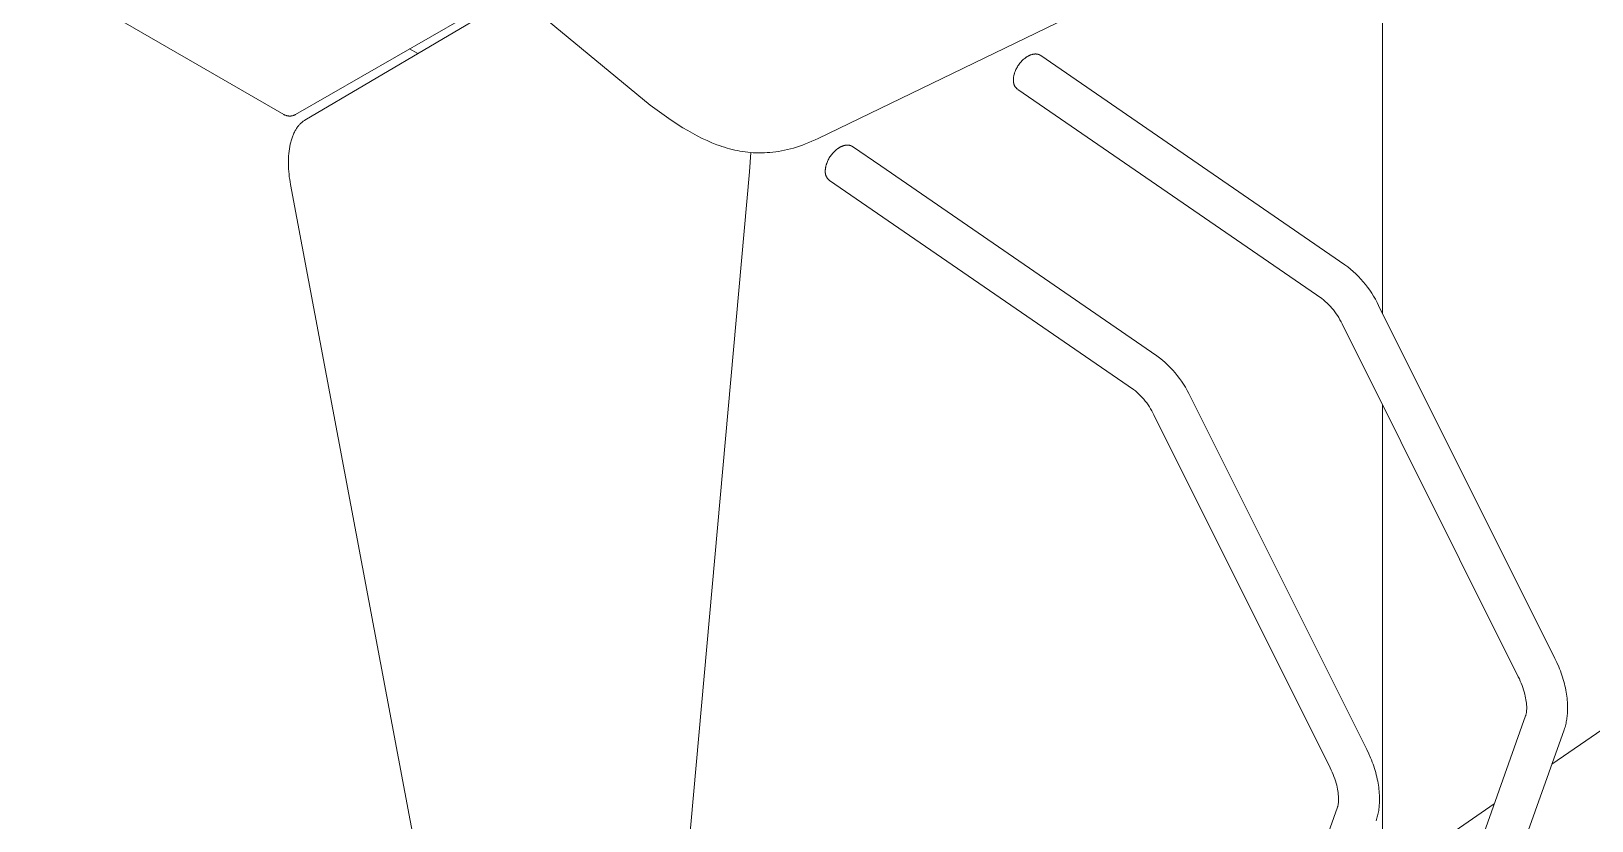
# Model space of a CAD drawing. Header units: inches. Extents: x -8 to 201, y -1 to 136.
# Drawn here: x 180.01 to 193.59, y 42.28 to 49.16 of the extents above; entities that cross this region are included whole.
import ezdxf

# ---------------------------------------------------------------- set-up
doc = ezdxf.new("R2010")
doc.units = ezdxf.units.IN
doc.layers.add('ZANO_R', color=7, linetype='Continuous', lineweight=0)

msp = doc.modelspace()

# ---------------------------------------------------------------- linework, layer by layer
at = {"layer": 'ZANO_R'}
for p, q in [((182.21152, 48.43115), (141.44177, 71.96957)), ((186.86168, 48.22332), (191.69619, 50.56542)), ((191.77144, 46.69971), (191.77144, 50.60887)), ((184.1417, 49.4868), (182.31326, 48.43115)), ((185.39915, 48.51346), (184.1417, 49.55124)), ((184.10801, 49.39268), (182.39537, 48.38197)), ((183.37703, 48.9613), (183.30427, 49.00331)), ((188.62112, 48.88358), (188.62705, 48.89035)), ((188.62705, 48.89035), (188.63312, 48.89684)), ((188.63312, 48.89684), (188.63929, 48.90303)), ((188.63929, 48.90303), (188.64555, 48.90891)), ((188.64555, 48.90891), (188.65188, 48.91445)), ((188.65188, 48.91445), (188.65823, 48.91964)), ((188.65823, 48.91964), (188.66459, 48.92449)), ((188.66459, 48.92449), (188.66777, 48.92679)), ((188.66777, 48.92679), (188.67094, 48.92899)), ((188.67094, 48.92899), (188.6741, 48.9311)), ((188.6741, 48.9311), (188.67725, 48.93313)), ((188.67725, 48.93313), (188.68039, 48.93507)), ((188.68039, 48.93507), (188.6835, 48.93692)), ((188.6835, 48.93692), (188.6866, 48.93868)), ((188.6866, 48.93868), (188.68968, 48.94035)), ((188.68968, 48.94035), (188.69273, 48.94194)), ((188.69273, 48.94194), (188.69576, 48.94344)), ((188.69576, 48.94344), (188.69896, 48.94496)), ((188.69896, 48.94496), (188.7022, 48.9464)), ((188.7022, 48.9464), (188.70545, 48.94777)), ((188.70545, 48.94777), (188.70873, 48.94907)), ((188.70873, 48.94907), (188.71204, 48.95029)), ((188.71204, 48.95029), (188.71536, 48.95143)), ((188.71536, 48.95143), (188.71869, 48.95249)), ((188.71869, 48.95249), (188.72204, 48.95346)), ((188.72204, 48.95346), (188.7254, 48.95433)), ((188.7254, 48.95433), (188.72876, 48.95512)), ((188.72876, 48.95512), (188.73213, 48.95581)), ((188.73213, 48.95581), (188.73549, 48.95639)), ((188.73549, 48.95639), (188.73885, 48.95688)), ((188.73885, 48.95688), (188.74221, 48.95726)), ((188.74221, 48.95726), (188.74555, 48.95754)), ((188.74555, 48.95754), (188.74887, 48.95771)), ((188.74887, 48.95771), (188.75217, 48.95777)), ((188.75217, 48.95777), (188.75545, 48.95771)), ((188.75545, 48.95771), (188.75708, 48.95764)), ((188.75708, 48.95764), (188.7587, 48.95754)), ((188.7587, 48.95754), (188.76032, 48.95742)), ((188.76032, 48.95742), (188.76192, 48.95726)), ((188.76192, 48.95726), (188.76352, 48.95708)), ((188.76352, 48.95708), (188.76511, 48.95686)), ((188.76511, 48.95686), (188.76669, 48.95662)), ((188.76669, 48.95662), (188.76825, 48.95634)), ((188.76825, 48.95634), (188.76981, 48.95604)), ((188.76981, 48.95604), (188.77136, 48.95571)), ((188.77136, 48.95571), (188.77289, 48.95535)), ((188.77289, 48.95535), (188.77441, 48.95496)), ((188.77441, 48.95496), (188.77592, 48.95454)), ((188.77592, 48.95454), (188.77741, 48.95409)), ((188.77741, 48.95409), (188.77889, 48.95361)), ((188.77889, 48.95361), (188.78036, 48.9531)), ((188.78036, 48.9531), (188.78181, 48.95257)), ((188.78181, 48.95257), (188.78325, 48.952)), ((188.78325, 48.952), (188.78467, 48.9514)), ((188.78467, 48.9514), (188.78608, 48.95078)), ((188.78608, 48.95078), (188.78747, 48.95013)), ((188.78747, 48.95013), (188.78884, 48.94944)), ((188.78884, 48.94944), (188.7902, 48.94873)), ((188.7902, 48.94873), (188.79154, 48.94799)), ((188.79154, 48.94799), (188.79286, 48.94723)), ((188.79286, 48.94723), (188.79416, 48.94643)), ((188.79416, 48.94643), (188.79545, 48.94561)), ((188.79545, 48.94561), (188.79671, 48.94476)), ((188.79708, 48.94451), (191.444, 47.12327)), ((188.56025, 48.74878), (188.56064, 48.75231)), ((188.56064, 48.75231), (188.56111, 48.75589)), ((188.56111, 48.75589), (188.56166, 48.75953)), ((188.56166, 48.75953), (188.56228, 48.76321)), ((188.56228, 48.76321), (188.56299, 48.76694)), ((188.56299, 48.76694), (188.56377, 48.77071)), ((188.56377, 48.77071), (188.56464, 48.77452)), ((188.56464, 48.77452), (188.56559, 48.77837)), ((188.56559, 48.77837), (188.56663, 48.78226)), ((188.56663, 48.78226), (188.56775, 48.78618)), ((188.56775, 48.78618), (188.56895, 48.79012)), ((188.56895, 48.79012), (188.57024, 48.79409)), ((188.57024, 48.79409), (188.57161, 48.79809)), ((188.57161, 48.79809), (188.57461, 48.80612)), ((188.57461, 48.80612), (188.57794, 48.8142)), ((188.57794, 48.8142), (188.5816, 48.82229)), ((188.5816, 48.82229), (188.58559, 48.83036)), ((188.58559, 48.83036), (188.58987, 48.83838)), ((188.58987, 48.83838), (188.59446, 48.84631)), ((188.59446, 48.84631), (188.59932, 48.85412)), ((188.59932, 48.85412), (188.60444, 48.86179)), ((188.60444, 48.86179), (188.60979, 48.86927)), ((188.60979, 48.86927), (188.61536, 48.87654)), ((188.61536, 48.87654), (188.62112, 48.88358)), ((188.55914, 48.72543), (188.5592, 48.7287)), ((188.55919, 48.72216), (188.55914, 48.72543)), ((188.55935, 48.71889), (188.55919, 48.72216)), ((188.5592, 48.7287), (188.55938, 48.73197)), ((188.55963, 48.71563), (188.55935, 48.71889)), ((188.55938, 48.73197), (188.55941, 48.73521)), ((188.55941, 48.73521), (188.55952, 48.73852)), ((188.55952, 48.73852), (188.55969, 48.74188)), ((188.56002, 48.71238), (188.55963, 48.71563)), ((188.55969, 48.74188), (188.55993, 48.7453)), ((188.55993, 48.7453), (188.56025, 48.74878)), ((188.56052, 48.70915), (188.56002, 48.71238)), ((188.56114, 48.70594), (188.56052, 48.70915)), ((188.56186, 48.70275), (188.56114, 48.70594)), ((188.5627, 48.69958), (188.56186, 48.70275)), ((188.56364, 48.69645), (188.5627, 48.69958)), ((188.5647, 48.69335), (188.56364, 48.69645)), ((188.56586, 48.69029), (188.5647, 48.69335)), ((188.56712, 48.68728), (188.56586, 48.69029)), ((188.56849, 48.68431), (188.56712, 48.68728)), ((188.56996, 48.68138), (188.56849, 48.68431)), ((188.57154, 48.67852), (188.56996, 48.68138)), ((188.57321, 48.6757), (188.57154, 48.67852)), ((188.57498, 48.67295), (188.57321, 48.6757)), ((188.57684, 48.67026), (188.57498, 48.67295)), ((188.57879, 48.66764), (188.57684, 48.67026)), ((188.58084, 48.66508), (188.57879, 48.66764)), ((188.58297, 48.6626), (188.58084, 48.66508)), ((188.58519, 48.66019), (188.58297, 48.6626)), ((188.58749, 48.65787), (188.58519, 48.66019)), ((188.58987, 48.65562), (188.58749, 48.65787)), ((188.59232, 48.65346), (188.58987, 48.65562)), ((188.59485, 48.65138), (188.59232, 48.65346)), ((191.24214, 46.82989), (188.59686, 48.65)), ((185.39915, 48.51346), (185.48016, 48.45385)), ((182.21452, 48.42948), (182.21152, 48.43115)), ((182.21758, 48.42792), (182.21452, 48.42948)), ((182.22069, 48.42646), (182.21758, 48.42792)), ((182.22385, 48.4251), (182.22069, 48.42646)), ((182.22705, 48.42385), (182.22385, 48.4251)), ((182.2303, 48.42271), (182.22705, 48.42385)), ((182.23357, 48.42168), (182.2303, 48.42271)), ((182.23689, 48.42077), (182.23357, 48.42168)), ((182.24023, 48.41996), (182.23689, 48.42077)), ((182.24359, 48.41927), (182.24023, 48.41996)), ((182.24698, 48.41869), (182.24359, 48.41927)), ((182.25039, 48.41823), (182.24698, 48.41869)), ((182.25381, 48.41788), (182.25039, 48.41823)), ((182.25724, 48.41765), (182.25381, 48.41788)), ((182.26067, 48.41753), (182.25724, 48.41765)), ((182.26411, 48.41753), (182.26067, 48.41753)), ((182.26754, 48.41765), (182.26411, 48.41753)), ((182.27097, 48.41788), (182.26754, 48.41765)), ((182.27439, 48.41823), (182.27097, 48.41788)), ((182.2778, 48.41869), (182.27439, 48.41823)), ((182.28119, 48.41927), (182.2778, 48.41869)), ((182.28455, 48.41996), (182.28119, 48.41927)), ((182.28789, 48.42077), (182.28455, 48.41996)), ((182.29121, 48.42168), (182.28789, 48.42077)), ((182.29448, 48.42271), (182.29121, 48.42168)), ((182.29773, 48.42385), (182.29448, 48.42271)), ((182.30093, 48.4251), (182.29773, 48.42385)), ((182.30409, 48.42646), (182.30093, 48.4251)), ((182.3072, 48.42792), (182.30409, 48.42646)), ((182.31026, 48.42948), (182.3072, 48.42792)), ((182.31326, 48.43115), (182.31026, 48.42948)), ((182.34516, 48.33986), (182.34988, 48.34506)), ((182.34988, 48.34506), (182.35468, 48.35004)), ((182.35468, 48.35004), (182.35955, 48.3548)), ((182.35955, 48.3548), (182.36449, 48.35934)), ((182.36449, 48.35934), (182.3695, 48.36366)), ((182.3695, 48.36366), (182.37456, 48.36775)), ((182.37456, 48.36775), (182.37969, 48.37163)), ((182.37969, 48.37163), (182.38487, 48.3753)), ((182.38487, 48.3753), (182.39009, 48.37874)), ((182.39009, 48.37874), (182.39537, 48.38197)), ((185.48016, 48.45385), (185.56141, 48.39648)), ((185.56141, 48.39648), (185.64315, 48.34203)), ((185.64315, 48.34203), (185.68428, 48.31614)), ((182.27445, 48.20068), (182.2771, 48.20976)), ((182.2771, 48.20976), (182.27988, 48.21867)), ((182.27988, 48.21867), (182.28279, 48.22741)), ((182.28279, 48.22741), (182.28583, 48.23596)), ((182.28583, 48.23596), (182.289, 48.24432)), ((182.289, 48.24432), (182.2923, 48.25249)), ((182.2923, 48.25249), (182.29571, 48.26046)), ((182.29571, 48.26046), (182.29925, 48.26824)), ((182.29925, 48.26824), (182.3029, 48.27581)), ((182.3029, 48.27581), (182.30667, 48.28318)), ((182.30667, 48.28318), (182.31055, 48.29034)), ((182.31055, 48.29034), (182.31453, 48.29729)), ((182.31453, 48.29729), (182.31862, 48.30402)), ((182.31862, 48.30402), (182.32281, 48.31054)), ((182.32281, 48.31054), (182.3271, 48.31684)), ((182.3271, 48.31684), (182.33148, 48.32293)), ((182.33148, 48.32293), (182.33595, 48.32879)), ((182.33595, 48.32879), (182.34051, 48.33444)), ((182.34051, 48.33444), (182.34516, 48.33986)), ((185.68428, 48.31614), (185.72562, 48.29124)), ((185.72562, 48.29124), (185.76721, 48.26742)), ((185.76721, 48.26742), (185.80908, 48.24479)), ((185.80908, 48.24479), (185.85125, 48.22342)), ((185.85125, 48.22342), (185.89375, 48.2034)), ((186.80601, 48.19771), (186.83372, 48.21012)), ((186.83372, 48.21012), (186.86168, 48.22332)), ((182.25283, 48.06934), (182.25457, 48.09087)), ((182.25457, 48.09087), (182.2569, 48.112)), ((182.2569, 48.112), (182.2598, 48.13267)), ((182.2598, 48.13267), (182.26328, 48.15283)), ((182.26328, 48.15283), (182.26733, 48.17243)), ((182.26733, 48.17243), (182.26956, 48.18201)), ((182.26956, 48.18201), (182.27194, 48.19143)), ((182.27194, 48.19143), (182.27445, 48.20068)), ((185.89375, 48.2034), (185.93663, 48.18482)), ((185.93663, 48.18482), (185.9799, 48.16777)), ((185.9799, 48.16777), (186.00169, 48.15985)), ((186.00169, 48.15985), (186.0236, 48.15234)), ((186.0236, 48.15234), (186.04562, 48.14526)), ((186.04562, 48.14526), (186.06776, 48.13862)), ((186.06776, 48.13862), (186.09002, 48.13243)), ((186.09002, 48.13243), (186.11241, 48.12669)), ((186.11241, 48.12669), (186.13492, 48.12143)), ((186.13492, 48.12143), (186.15758, 48.11665)), ((186.15758, 48.11665), (186.18036, 48.11236)), ((186.18036, 48.11236), (186.2033, 48.10858)), ((186.2033, 48.10858), (186.22637, 48.10531)), ((186.22637, 48.10531), (186.2496, 48.10257)), ((186.2496, 48.10257), (186.27297, 48.10036)), ((186.26278, 47.93318), (186.27602, 48.10011)), ((186.27297, 48.10036), (186.29651, 48.0987)), ((186.29651, 48.0987), (186.3202, 48.0976)), ((186.3202, 48.0976), (186.34406, 48.09708)), ((186.34406, 48.09708), (186.36809, 48.09713)), ((186.36809, 48.09713), (186.39229, 48.09778)), ((186.39229, 48.09778), (186.41667, 48.09903)), ((186.41667, 48.09903), (186.44122, 48.10089)), ((186.44122, 48.10089), (186.46596, 48.10338)), ((186.46596, 48.10338), (186.49089, 48.10651)), ((186.49089, 48.10651), (186.51601, 48.11028)), ((186.51601, 48.11028), (186.54132, 48.11471)), ((186.54132, 48.11471), (186.56683, 48.11982)), ((186.56683, 48.11982), (186.59254, 48.1256)), ((186.59254, 48.1256), (186.61847, 48.13208)), ((186.61847, 48.13208), (186.6446, 48.13926)), ((186.6446, 48.13926), (186.67094, 48.14715)), ((186.67094, 48.14715), (186.6975, 48.15577)), ((186.6975, 48.15577), (186.72429, 48.16512)), ((186.72429, 48.16512), (186.7513, 48.17522)), ((186.7513, 48.17522), (186.77854, 48.18608)), ((186.77854, 48.18608), (186.80601, 48.19771)), ((186.96764, 48.06882), (186.973, 48.0763)), ((186.973, 48.0763), (186.97857, 48.08357)), ((186.97857, 48.08357), (186.98433, 48.09061)), ((186.98433, 48.09061), (186.99025, 48.09738)), ((186.99025, 48.09738), (186.99632, 48.10388)), ((186.99632, 48.10388), (187.0025, 48.11007)), ((187.0025, 48.11007), (187.00876, 48.11594)), ((187.00876, 48.11594), (187.01508, 48.12148)), ((187.01508, 48.12148), (187.02143, 48.12668)), ((187.02143, 48.12668), (187.0278, 48.13153)), ((187.0278, 48.13153), (187.03097, 48.13382)), ((187.03097, 48.13382), (187.03414, 48.13602)), ((187.03414, 48.13602), (187.03731, 48.13814)), ((187.03731, 48.13814), (187.04046, 48.14016)), ((187.04046, 48.14016), (187.04359, 48.1421)), ((187.04359, 48.1421), (187.04671, 48.14395)), ((187.04671, 48.14395), (187.04981, 48.14571)), ((187.04981, 48.14571), (187.05288, 48.14739)), ((187.05288, 48.14739), (187.05594, 48.14897)), ((187.05594, 48.14897), (187.05896, 48.15048)), ((187.05896, 48.15048), (187.06217, 48.15199)), ((187.06217, 48.15199), (187.0654, 48.15343)), ((187.0654, 48.15343), (187.06866, 48.15481)), ((187.06866, 48.15481), (187.07194, 48.15611)), ((187.07194, 48.15611), (187.07524, 48.15733)), ((187.07524, 48.15733), (187.07856, 48.15847)), ((187.07856, 48.15847), (187.0819, 48.15952)), ((187.0819, 48.15952), (187.08525, 48.16049)), ((187.08525, 48.16049), (187.0886, 48.16137)), ((187.0886, 48.16137), (187.09197, 48.16215)), ((187.09197, 48.16215), (187.09533, 48.16284)), ((187.09533, 48.16284), (187.0987, 48.16343)), ((187.0987, 48.16343), (187.10206, 48.16392)), ((187.10206, 48.16392), (187.10541, 48.1643)), ((187.10541, 48.1643), (187.10875, 48.16457)), ((187.10875, 48.16457), (187.11207, 48.16474)), ((187.11207, 48.16474), (187.11537, 48.1648)), ((187.11537, 48.1648), (187.11865, 48.16475)), ((187.11865, 48.16475), (187.12028, 48.16468)), ((187.12028, 48.16468), (187.12191, 48.16458)), ((187.12191, 48.16458), (187.12352, 48.16445)), ((187.12352, 48.16445), (187.12513, 48.16429)), ((187.12513, 48.16429), (187.12672, 48.16411)), ((187.12672, 48.16411), (187.12831, 48.16389)), ((187.12831, 48.16389), (187.12989, 48.16365)), ((187.12989, 48.16365), (187.13146, 48.16338)), ((187.13146, 48.16338), (187.13301, 48.16308)), ((187.13301, 48.16308), (187.13456, 48.16274)), ((187.13456, 48.16274), (187.13609, 48.16238)), ((187.13609, 48.16238), (187.13761, 48.16199)), ((187.13761, 48.16199), (187.13912, 48.16157)), ((187.13912, 48.16157), (187.14062, 48.16112)), ((187.14062, 48.16112), (187.1421, 48.16065)), ((187.1421, 48.16065), (187.14357, 48.16014)), ((187.14357, 48.16014), (187.14502, 48.1596)), ((187.14502, 48.1596), (187.14646, 48.15903)), ((187.14646, 48.15903), (187.14788, 48.15844)), ((187.14788, 48.15844), (187.14928, 48.15781)), ((187.14928, 48.15781), (187.15067, 48.15716)), ((187.15067, 48.15716), (187.15205, 48.15648)), ((187.15205, 48.15648), (187.1534, 48.15577)), ((187.1534, 48.15577), (187.15474, 48.15503)), ((187.15474, 48.15503), (187.15606, 48.15426)), ((187.15606, 48.15426), (187.15737, 48.15347)), ((187.15737, 48.15347), (187.15865, 48.15264)), ((187.15865, 48.15264), (187.15991, 48.15179)), ((187.15991, 48.15179), (187.40495, 47.98319)), ((182.25105, 48.00285), (182.25107, 48.02527)), ((182.25158, 47.98026), (182.25105, 48.00285)), ((182.25107, 48.02527), (182.25166, 48.04745)), ((182.25265, 47.95753), (182.25158, 47.98026)), ((182.25166, 48.04745), (182.25283, 48.06934)), ((182.25426, 47.93473), (182.25265, 47.95753)), ((182.25637, 47.91192), (182.25426, 47.93473)), ((186.92234, 47.93246), (186.92241, 47.93574)), ((186.92241, 47.93574), (186.92258, 47.939)), ((186.92258, 47.939), (186.92262, 47.94225)), ((186.92262, 47.94225), (186.92272, 47.94555)), ((186.92272, 47.94555), (186.92289, 47.94891)), ((186.92289, 47.94891), (186.92313, 47.95233)), ((186.92313, 47.95233), (186.92345, 47.95581)), ((186.92345, 47.95581), (186.92384, 47.95934)), ((186.92384, 47.95934), (186.92431, 47.96292)), ((186.92431, 47.96292), (186.92486, 47.96656)), ((186.92486, 47.96656), (186.92548, 47.97024)), ((186.92548, 47.97024), (186.92619, 47.97397)), ((186.92619, 47.97397), (186.92698, 47.97774)), ((186.92698, 47.97774), (186.92784, 47.98156)), ((186.92784, 47.98156), (186.9288, 47.98541)), ((186.9288, 47.98541), (186.92983, 47.98929)), ((186.92983, 47.98929), (186.93095, 47.99321)), ((186.93095, 47.99321), (186.93215, 47.99716)), ((186.93215, 47.99716), (186.93344, 48.00113)), ((186.93344, 48.00113), (186.93481, 48.00512)), ((186.93481, 48.00512), (186.93781, 48.01316)), ((186.93781, 48.01316), (186.94115, 48.02124)), ((186.94115, 48.02124), (186.94481, 48.02933)), ((186.94481, 48.02933), (186.94879, 48.0374)), ((186.94879, 48.0374), (186.95308, 48.04541)), ((186.95308, 48.04541), (186.95766, 48.05335)), ((186.95766, 48.05335), (186.96252, 48.06116)), ((186.96252, 48.06116), (186.96764, 48.06882)), ((187.40495, 47.98319), (189.8072, 46.3303)), ((182.25899, 47.88914), (182.25637, 47.91192)), ((182.26208, 47.86644), (182.25899, 47.88914)), ((182.26563, 47.84387), (182.26208, 47.86644)), ((182.2696, 47.82147), (182.26563, 47.84387)), ((182.2696, 47.82147), (183.86191, 39.34662)), ((185.43253, 38.68336), (186.26278, 47.93318)), ((186.92239, 47.92919), (186.92234, 47.93246)), ((186.92256, 47.92593), (186.92239, 47.92919)), ((186.92283, 47.92267), (186.92256, 47.92593)), ((186.92322, 47.91942), (186.92283, 47.92267)), ((186.92373, 47.91618), (186.92322, 47.91942)), ((186.92434, 47.91297), (186.92373, 47.91618)), ((186.92506, 47.90978), (186.92434, 47.91297)), ((186.9259, 47.90662), (186.92506, 47.90978)), ((186.92685, 47.90348), (186.9259, 47.90662)), ((186.9279, 47.90039), (186.92685, 47.90348)), ((186.92906, 47.89733), (186.9279, 47.90039)), ((186.93033, 47.89431), (186.92906, 47.89733)), ((186.9317, 47.89134), (186.93033, 47.89431)), ((186.93317, 47.88842), (186.9317, 47.89134)), ((186.93474, 47.88555), (186.93317, 47.88842)), ((186.93641, 47.88274), (186.93474, 47.88555)), ((186.93818, 47.87998), (186.93641, 47.88274)), ((186.94004, 47.87729), (186.93818, 47.87998)), ((186.942, 47.87467), (186.94004, 47.87729)), ((186.94404, 47.87212), (186.942, 47.87467)), ((186.94617, 47.86963), (186.94404, 47.87212)), ((186.94839, 47.86723), (186.94617, 47.86963)), ((186.95069, 47.8649), (186.94839, 47.86723)), ((186.95307, 47.86265), (186.95069, 47.8649)), ((186.95553, 47.86049), (186.95307, 47.86265)), ((186.95805, 47.85842), (186.95553, 47.86049)), ((186.96006, 47.85704), (186.95805, 47.85842)), ((189.60534, 46.03692), (186.96006, 47.85704)), ((191.444, 47.12327), (191.4687, 47.10443)), ((191.4687, 47.10443), (191.49278, 47.08479)), ((191.49278, 47.08479), (191.51619, 47.06438)), ((191.51619, 47.06438), (191.53893, 47.04321)), ((191.53893, 47.04321), (191.56096, 47.0213)), ((191.56096, 47.0213), (191.58225, 46.99869)), ((191.58225, 46.99869), (191.6028, 46.97539)), ((191.6028, 46.97539), (191.62257, 46.95142)), ((191.62257, 46.95142), (191.64155, 46.92683)), ((191.64155, 46.92683), (191.65971, 46.90162)), ((191.65971, 46.90162), (191.67704, 46.87584)), ((191.67704, 46.87584), (191.69351, 46.8495)), ((191.69351, 46.8495), (191.70911, 46.82263)), ((191.25809, 46.81711), (191.24214, 46.82989)), ((191.27359, 46.80379), (191.25809, 46.81711)), ((191.28863, 46.78995), (191.27359, 46.80379)), ((191.3032, 46.77561), (191.28863, 46.78995)), ((191.31726, 46.76077), (191.3032, 46.77561)), ((191.33081, 46.74547), (191.31726, 46.76077)), ((191.34384, 46.72972), (191.33081, 46.74547)), ((191.35632, 46.71353), (191.34384, 46.72972)), ((191.36824, 46.69693), (191.35632, 46.71353)), ((191.70911, 46.82263), (191.72382, 46.79527)), ((191.72382, 46.79527), (191.73762, 46.76744)), ((191.73762, 46.76744), (193.27138, 43.69536)), ((191.37959, 46.67993), (191.36824, 46.69693)), ((191.39035, 46.66255), (191.37959, 46.67993)), ((191.40052, 46.64482), (191.39035, 46.66255)), ((191.41008, 46.62675), (191.40052, 46.64482)), ((191.41901, 46.60837), (191.41008, 46.62675)), ((192.95277, 43.53629), (191.41901, 46.60837)), ((189.8072, 46.3303), (189.83191, 46.31146)), ((189.83191, 46.31146), (189.85598, 46.29183)), ((189.85598, 46.29183), (189.87939, 46.27141)), ((189.87939, 46.27141), (189.90213, 46.25024)), ((189.90213, 46.25024), (189.92416, 46.22833)), ((189.92416, 46.22833), (189.94546, 46.20572)), ((189.94546, 46.20572), (189.966, 46.18242)), ((189.966, 46.18242), (189.98578, 46.15846)), ((189.62129, 46.02414), (189.60534, 46.03692)), ((189.98578, 46.15846), (190.00475, 46.13386)), ((190.00475, 46.13386), (190.02291, 46.10866)), ((190.02291, 46.10866), (190.04024, 46.08287)), ((190.04024, 46.08287), (190.05671, 46.05653)), ((190.05671, 46.05653), (190.07231, 46.02966)), ((189.6368, 46.01082), (189.62129, 46.02414)), ((189.65184, 45.99698), (189.6368, 46.01082)), ((189.6664, 45.98264), (189.65184, 45.99698)), ((189.68047, 45.96781), (189.6664, 45.98264)), ((189.69402, 45.95251), (189.68047, 45.96781)), ((189.70704, 45.93675), (189.69402, 45.95251)), ((189.71952, 45.92056), (189.70704, 45.93675)), ((189.73144, 45.90396), (189.71952, 45.92056)), ((189.74279, 45.88696), (189.73144, 45.90396)), ((190.07231, 46.02966), (190.08702, 46.0023)), ((190.08702, 46.0023), (190.10083, 45.97447)), ((190.10083, 45.97447), (191.63459, 42.9024)), ((191.77144, 41.76126), (191.77144, 45.90247)), ((189.75356, 45.86959), (189.74279, 45.88696)), ((189.76372, 45.85185), (189.75356, 45.86959)), ((189.77328, 45.83378), (189.76372, 45.85185)), ((189.78221, 45.8154), (189.77328, 45.83378)), ((191.31597, 42.74333), (189.78221, 45.8154)), ((194.5683, 43.68567), (193.24452, 42.77483)), ((193.27138, 43.69536), (193.28849, 43.65958)), ((193.28849, 43.65958), (193.30428, 43.62342)), ((193.30428, 43.62342), (193.31166, 43.60523)), ((193.31166, 43.60523), (193.31871, 43.58697)), ((192.96177, 43.51765), (192.95277, 43.53629)), ((192.97025, 43.49883), (192.96177, 43.51765)), ((192.9782, 43.47988), (192.97025, 43.49883)), ((192.98559, 43.46088), (192.9782, 43.47988)), ((192.99241, 43.44188), (192.98559, 43.46088)), ((193.31871, 43.58697), (193.32541, 43.56866)), ((193.32541, 43.56866), (193.33175, 43.5503)), ((193.33175, 43.5503), (193.33774, 43.5319)), ((193.33774, 43.5319), (193.34338, 43.51347)), ((193.34338, 43.51347), (193.34865, 43.49502)), ((193.34865, 43.49502), (193.35355, 43.47655)), ((193.35355, 43.47655), (193.35809, 43.45809)), ((193.35809, 43.45809), (193.36225, 43.43963)), ((192.99864, 43.42294), (192.99241, 43.44188)), ((193.00425, 43.40412), (192.99864, 43.42294)), ((193.00923, 43.38547), (193.00425, 43.40412)), ((193.01319, 43.36879), (193.00923, 43.38547)), ((193.01659, 43.35242), (193.01319, 43.36879)), ((193.01945, 43.33642), (193.01659, 43.35242)), ((193.02177, 43.32086), (193.01945, 43.33642)), ((193.02356, 43.30579), (193.02177, 43.32086)), ((193.36225, 43.43963), (193.36603, 43.42119)), ((193.36603, 43.42119), (193.36943, 43.40277)), ((193.36943, 43.40277), (193.37233, 43.3851)), ((193.37233, 43.3851), (193.37486, 43.36752)), ((193.37486, 43.36752), (193.37701, 43.35004)), ((193.37701, 43.35004), (193.37877, 43.33264)), ((193.37877, 43.33264), (193.38016, 43.31536)), ((191.59958, 39.22383), (193.01649, 43.19549)), ((193.01649, 43.19549), (193.01739, 43.19814)), ((193.01739, 43.19814), (193.01823, 43.20082)), ((193.01823, 43.20082), (193.019, 43.20351)), ((193.019, 43.20351), (193.01971, 43.20622)), ((193.01971, 43.20622), (193.02096, 43.21162)), ((193.02096, 43.21162), (193.02212, 43.21758)), ((193.02212, 43.21758), (193.02316, 43.22409)), ((193.02316, 43.22409), (193.02406, 43.23111)), ((193.02483, 43.29127), (193.02356, 43.30579)), ((193.02406, 43.23111), (193.02481, 43.23865)), ((193.02481, 43.23865), (193.02537, 43.24667)), ((193.02559, 43.27736), (193.02483, 43.29127)), ((193.02537, 43.24667), (193.02572, 43.25517)), ((193.02578, 43.27066), (193.02559, 43.27736)), ((193.02572, 43.25517), (193.02584, 43.26413)), ((193.02584, 43.26413), (193.02578, 43.27066)), ((193.37791, 43.19072), (193.37642, 43.17875)), ((193.37916, 43.20277), (193.37791, 43.19072)), ((193.38017, 43.2149), (193.37916, 43.20277)), ((193.38016, 43.31536), (193.38115, 43.29818)), ((193.38096, 43.22712), (193.38017, 43.2149)), ((193.38151, 43.2394), (193.38096, 43.22712)), ((193.38115, 43.29818), (193.38175, 43.28112)), ((193.38184, 43.25176), (193.38151, 43.2394)), ((193.38175, 43.28112), (193.38195, 43.26418)), ((193.38195, 43.26418), (193.38184, 43.25176)), ((193.3519, 43.07583), (191.93499, 39.10417)), ((193.35565, 43.08678), (193.3519, 43.07583)), ((193.35914, 43.09787), (193.35565, 43.08678)), ((193.36236, 43.10908), (193.35914, 43.09787)), ((193.36533, 43.12041), (193.36236, 43.10908)), ((193.36805, 43.13187), (193.36533, 43.12041)), ((193.37051, 43.14343), (193.36805, 43.13187)), ((193.37273, 43.1551), (193.37051, 43.14343)), ((193.3747, 43.16688), (193.37273, 43.1551)), ((193.37642, 43.17875), (193.3747, 43.16688)), ((191.63459, 42.9024), (191.6517, 42.86661)), ((191.6517, 42.86661), (191.66748, 42.83046)), ((191.66748, 42.83046), (191.67487, 42.81227)), ((191.67487, 42.81227), (191.68191, 42.79401)), ((191.68191, 42.79401), (191.68861, 42.77569)), ((191.68861, 42.77569), (191.69495, 42.75733)), ((191.32497, 42.72468), (191.31597, 42.74333)), ((191.33346, 42.70586), (191.32497, 42.72468)), ((191.3414, 42.68692), (191.33346, 42.70586)), ((191.3488, 42.66792), (191.3414, 42.68692)), ((191.35561, 42.64892), (191.3488, 42.66792)), ((191.36184, 42.62998), (191.35561, 42.64892)), ((191.69495, 42.75733), (191.70095, 42.73893)), ((191.70095, 42.73893), (191.70658, 42.7205)), ((191.70658, 42.7205), (191.71185, 42.70205)), ((191.71185, 42.70205), (191.71675, 42.68359)), ((191.71675, 42.68359), (191.72129, 42.66512)), ((191.72129, 42.66512), (191.72545, 42.64666)), ((191.72545, 42.64666), (191.72923, 42.62822)), ((191.36745, 42.61115), (191.36184, 42.62998)), ((191.37244, 42.59251), (191.36745, 42.61115)), ((191.37639, 42.57582), (191.37244, 42.59251)), ((191.37979, 42.55945), (191.37639, 42.57582)), ((191.38265, 42.54346), (191.37979, 42.55945)), ((191.38497, 42.52789), (191.38265, 42.54346)), ((191.38676, 42.51282), (191.38497, 42.52789)), ((191.38803, 42.4983), (191.38676, 42.51282)), ((191.72923, 42.62822), (191.73263, 42.6098)), ((191.73263, 42.6098), (191.73553, 42.59214)), ((191.73553, 42.59214), (191.73806, 42.57456)), ((191.73806, 42.57456), (191.74021, 42.55707)), ((191.74021, 42.55707), (191.74198, 42.53968)), ((191.74198, 42.53968), (191.74336, 42.52239)), ((191.74336, 42.52239), (191.74435, 42.50521)), ((191.74435, 42.50521), (191.74495, 42.48815)), ((189.96279, 38.43086), (191.37969, 42.40252)), ((191.37969, 42.40252), (191.38059, 42.40518)), ((191.38059, 42.40518), (191.38143, 42.40785)), ((191.38143, 42.40785), (191.3822, 42.41054)), ((191.3822, 42.41054), (191.38291, 42.41326)), ((191.38291, 42.41326), (191.38416, 42.41866)), ((191.38416, 42.41866), (191.38532, 42.42462)), ((191.38532, 42.42462), (191.38636, 42.43112)), ((191.38636, 42.43112), (191.38727, 42.43815)), ((191.38727, 42.43815), (191.38801, 42.44568)), ((191.38801, 42.44568), (191.38857, 42.45371)), ((191.38879, 42.48439), (191.38803, 42.4983)), ((191.38857, 42.45371), (191.38892, 42.46221)), ((191.38898, 42.47769), (191.38879, 42.48439)), ((191.38892, 42.46221), (191.38904, 42.47116)), ((191.38904, 42.47116), (191.38898, 42.47769)), ((191.7379, 42.37391), (191.73593, 42.36214)), ((191.73962, 42.38578), (191.7379, 42.37391)), ((191.74111, 42.39775), (191.73962, 42.38578)), ((191.74236, 42.4098), (191.74111, 42.39775)), ((191.74338, 42.42194), (191.74236, 42.4098)), ((191.74416, 42.43415), (191.74338, 42.42194)), ((191.74472, 42.44644), (191.74416, 42.43415)), ((191.74505, 42.45879), (191.74472, 42.44644)), ((191.74495, 42.48815), (191.74516, 42.47121)), ((191.74516, 42.47121), (191.74505, 42.45879)), ((192.74341, 42.43004), (191.77144, 41.76126)), ((191.71885, 42.29382), (191.7151, 42.28287)), ((191.72234, 42.3049), (191.71885, 42.29382)), ((191.72557, 42.31611), (191.72234, 42.3049)), ((191.72854, 42.32745), (191.72557, 42.31611)), ((191.73125, 42.3389), (191.72854, 42.32745)), ((191.73371, 42.35046), (191.73125, 42.3389)), ((191.73593, 42.36214), (191.73371, 42.35046))]:
    msp.add_line(p, q, dxfattribs=at)

doc.saveas('drawing.dxf')
